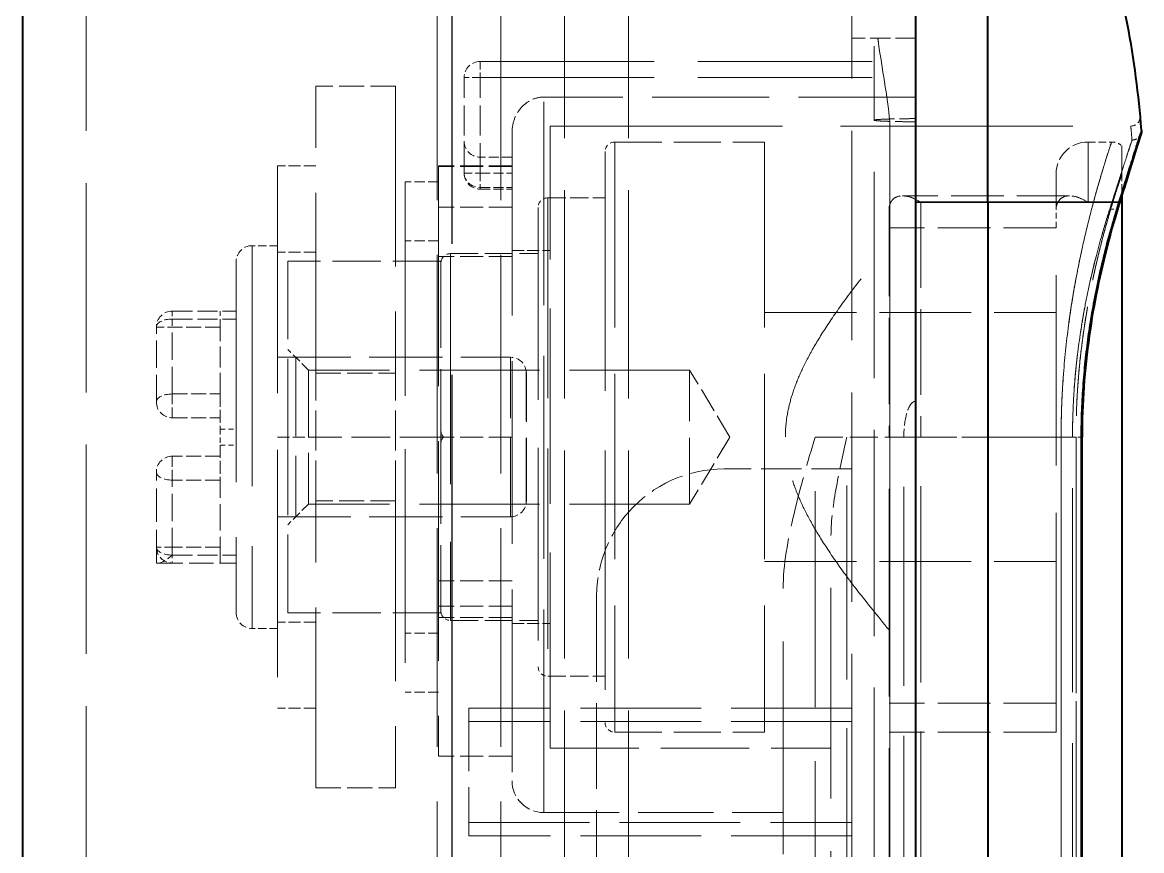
# Model space of a CAD drawing. Header units: millimetres. Extents: x 0 to 2523, y 0 to 1782.
# Drawn here: x 487.61 to 522.69, y 920.01 to 945.97 of the extents above; entities that cross this region are included whole.
import ezdxf

# ---------------------------------------------------------------- set-up
doc = ezdxf.new("R2010")
doc.units = ezdxf.units.MM
doc.header["$LTSCALE"] = 3
for name, pattern in [('CHAIN', [0.3543, 0.2362, -0.0295, 0.0591, -0.0295]), ('DASHED', [0.2067, 0.1654, -0.0413]), ('DOUBLE_DASH_CHAIN', [1.2403, 0.6614, -0.0827, 0.1654, -0.0827, 0.1654, -0.0827])]:
    doc.linetypes.add(name, pattern=pattern)
for name, color, linetype, lineweight in [('가려진 것(ISO)', 2, 'DASHED', 18), ('가려진 좁은 것(ISO)', 2, 'DASHED', 18), ('가시적인 것(ISO)', 3, 'Continuous', 40), ('가시적인 좁은 것(ISO)', 3, 'Continuous', 35), ('단면선(ISO)', 7, 'CHAIN', 25)]:
    doc.layers.add(name, color=color, linetype=linetype, lineweight=lineweight)

# ---------------------------------------------------------------- blocks, each defined once
blk = doc.blocks.new('2dTransSection1')
at = {"layer": '단면선(ISO)', "linetype": 'DOUBLE_DASH_CHAIN', "ltscale": 5.520477}
blk.add_line((167.025, 259.606), (167.025, 338.395), dxfattribs=at)

msp = doc.modelspace()

# ---------------------------------------------------------------- linework, layer by layer
at = {"layer": '가려진 것(ISO)', "ltscale": 13.223674}
for p, q in [((489.6056, 794.9732), (489.6056, 999.9732)), ((513.6056, 999.9732), (513.6056, 794.9732))]:
    msp.add_line(p, q, dxfattribs=at)
at = {"layer": '가려진 것(ISO)', "ltscale": 13.155773}
for p, q in [((504.6056, 819.9732), (504.6056, 974.9732)), ((506.6056, 819.9732), (506.6056, 974.9732))]:
    msp.add_line(p, q, dxfattribs=at)
at = {"layer": '가려진 것(ISO)', "ltscale": 13.822656}
msp.add_line((502.6056, 972.9732), (502.6056, 912.9732), dxfattribs=at)
at = {"layer": '가려진 것(ISO)', "ltscale": 15.751169}
msp.add_line((514.3056, 954.9909), (514.3056, 942.9079), dxfattribs=at)
at = {"layer": '가려진 것(ISO)', "ltscale": 1.269698}
for p, q in [((515.6056, 945.4732), (513.6056, 945.4732)), ((492.3056, 936.9232), (494.3056, 936.9232))]:
    msp.add_line(p, q, dxfattribs=at)
at = {"layer": '가려진 것(ISO)', "ltscale": 11.006289}
msp.add_line((501.9556, 944.7465), (515.6056, 944.7465), dxfattribs=at)
at = {"layer": '가려진 것(ISO)', "ltscale": 1.904597}
msp.add_line((501.4556, 941.2465), (501.4556, 944.2465), dxfattribs=at)
at = {"layer": '가려진 것(ISO)', "ltscale": 1.587147}
for p, q in [((499.3056, 943.9732), (496.8056, 943.9732)), ((496.8056, 921.9732), (499.3056, 921.9732))]:
    msp.add_line(p, q, dxfattribs=at)
at = {"layer": '가려진 것(ISO)', "ltscale": 11.399102}
for p, q in [((496.8056, 934.9732), (496.8056, 943.9732)), ((499.3056, 943.9732), (499.3056, 934.9732)), ((496.8056, 921.9732), (496.8056, 930.9732)), ((499.3056, 930.9732), (499.3056, 921.9732))]:
    msp.add_line(p, q, dxfattribs=at)
at = {"layer": '가려진 것(ISO)', "ltscale": 7.396472}
msp.add_line((515.6056, 943.632), (503.9556, 943.632), dxfattribs=at)
at = {"layer": '가려진 것(ISO)', "ltscale": 13.04229}
msp.add_line((514.3056, 853.9452), (514.3056, 942.9079), dxfattribs=at)
at = {"layer": '가려진 것(ISO)', "ltscale": 11.54887}
msp.add_line((502.9556, 942.5159), (502.9556, 922.1999), dxfattribs=at)
at = {"layer": '가려진 것(ISO)', "ltscale": 12.349028}
msp.add_line((504.1556, 923.2232), (504.1556, 942.7232), dxfattribs=at)
at = {"layer": '가려진 것(ISO)', "ltscale": 14.673127}
msp.add_line((504.1556, 942.7232), (522.3532, 942.7232), dxfattribs=at)
at = {"layer": '가려진 것(ISO)', "ltscale": 2.983925}
for p, q in [((506.1747, 942.2232), (510.8747, 942.2232)), ((506.1747, 923.7232), (510.8747, 923.7232))]:
    msp.add_line(p, q, dxfattribs=at)
at = {"layer": '가려진 것(ISO)', "ltscale": 11.715744}
msp.add_line((510.8747, 942.2232), (510.8747, 923.7232), dxfattribs=at)
at = {"layer": '가려진 것(ISO)', "ltscale": 0.468868}
msp.add_line((521.0133, 942.2232), (521.752, 942.2232), dxfattribs=at)
at = {"layer": '가려진 것(ISO)', "ltscale": 15.114366}
msp.add_line((505.8747, 941.9232), (505.8747, 924.0232), dxfattribs=at)
at = {"layer": '가려진 것(ISO)', "ltscale": 14.354425}
msp.add_line((495.6056, 941.4732), (495.6056, 924.4732), dxfattribs=at)
at = {"layer": '가려진 것(ISO)', "ltscale": 0.761779}
for p, q in [((496.8056, 941.4732), (495.6056, 941.4732)), ((496.8056, 938.7715), (495.6056, 938.7715)), ((502.9556, 938.8232), (504.1556, 938.8232)), ((495.6056, 932.9732), (496.8056, 932.9732)), ((496.8056, 927.1749), (495.6056, 927.1749)), ((502.9556, 927.1232), (504.1556, 927.1232)), ((496.8056, 924.4732), (495.6056, 924.4732))]:
    msp.add_line(p, q, dxfattribs=at)
at = {"layer": '가려진 것(ISO)', "ltscale": 0.365698}
msp.add_line((500.6556, 941.4732), (500.6556, 941.4537), dxfattribs=at)
at = {"layer": '가려진 것(ISO)', "ltscale": 1.460167}
for p, q in [((502.9556, 941.4732), (500.6556, 941.4732)), ((502.9556, 941.4537), (500.6556, 941.4537)), ((502.9556, 940.1816), (500.6556, 940.1816)), ((502.9556, 938.63), (500.6556, 938.63)), ((502.9556, 932.9732), (500.6556, 932.9732)), ((502.9556, 928.4689), (500.6556, 928.4689)), ((502.9556, 927.674), (500.6556, 927.674)), ((502.9556, 927.3163), (500.6556, 927.3163)), ((502.9556, 922.9732), (500.6556, 922.9732))]:
    msp.add_line(p, q, dxfattribs=at)
at = {"layer": '가려진 것(ISO)', "ltscale": 13.885326}
msp.add_line((500.6556, 941.4537), (500.6556, 922.9732), dxfattribs=at)
at = {"layer": '가려진 것(ISO)', "ltscale": 0.634799}
for p, q in [((502.9556, 941.7465), (501.9556, 941.7465)), ((501.9556, 940.7465), (502.9556, 940.7465))]:
    msp.add_line(p, q, dxfattribs=at)
at = {"layer": '가려진 것(ISO)', "ltscale": 2.775011}
msp.add_line((520.0133, 940.0921), (520.0133, 941.2232), dxfattribs=at)
at = {"layer": '가려진 것(ISO)', "ltscale": 0.419462}
msp.add_line((522.072, 941.2061), (522.072, 940.5453), dxfattribs=at)
at = {"layer": '가려진 것(ISO)', "ltscale": 13.510047}
msp.add_line((499.6056, 940.9732), (499.6056, 924.9732), dxfattribs=at)
at = {"layer": '가려진 것(ISO)', "ltscale": 0.666544}
for p, q in [((500.6556, 940.9732), (499.6056, 940.9732)), ((500.6556, 939.1232), (499.6056, 939.1232)), ((500.6556, 926.8232), (499.6056, 926.8232)), ((500.6556, 924.9732), (499.6056, 924.9732))]:
    msp.add_line(p, q, dxfattribs=at)
at = {"layer": '가려진 것(ISO)', "ltscale": 1.142718}
for p, q in [((504.0747, 940.4732), (505.8747, 940.4732)), ((504.0747, 925.4732), (505.8747, 925.4732))]:
    msp.add_line(p, q, dxfattribs=at)
at = {"layer": '가려진 것(ISO)', "ltscale": 3.325855}
for p, q in [((520.4348, 940.5354), (515.1963, 940.5354)), ((520.0133, 924.6328), (514.7747, 924.6328)), ((520.0133, 923.7232), (514.7747, 923.7232))]:
    msp.add_line(p, q, dxfattribs=at)
at = {"layer": '가려진 것(ISO)', "ltscale": 12.159042}
msp.add_line((503.7747, 940.1732), (503.7747, 925.7732), dxfattribs=at)
at = {"layer": '가려진 것(ISO)', "ltscale": 5.452487}
msp.add_line((514.7747, 940.0921), (514.7747, 932.9732), dxfattribs=at)
at = {"layer": '가려진 것(ISO)', "ltscale": 0.374779}
msp.add_line((520.0133, 939.5354), (520.0133, 940.0921), dxfattribs=at)
at = {"layer": '가려진 것(ISO)', "ltscale": 12.0163}
msp.add_line((520.0133, 924.6328), (520.0133, 939.5354), dxfattribs=at)
at = {"layer": '가려진 것(ISO)', "ltscale": 0.507819}
for p, q in [((495.6056, 938.9732), (494.8056, 938.9732)), ((495.6056, 926.9732), (494.8056, 926.9732))]:
    msp.add_line(p, q, dxfattribs=at)
at = {"layer": '가려진 것(ISO)', "ltscale": 1.745872}
for p, q in [((501.0247, 938.7232), (503.7747, 938.7232)), ((501.0247, 927.2232), (503.7747, 927.2232))]:
    msp.add_line(p, q, dxfattribs=at)
at = {"layer": '가려진 것(ISO)', "ltscale": 13.932237}
msp.add_line((494.3056, 938.4732), (494.3056, 927.4732), dxfattribs=at)
at = {"layer": '가려진 것(ISO)', "ltscale": 3.052}
for p, q in [((500.732, 938.4886), (495.9247, 938.4886)), ((500.732, 927.4578), (495.9247, 927.4578))]:
    msp.add_line(p, q, dxfattribs=at)
at = {"layer": '가려진 것(ISO)', "ltscale": 4.952111}
for p, q in [((495.9247, 932.9732), (495.9247, 938.4886)), ((495.9247, 927.4578), (495.9247, 932.9732))]:
    msp.add_line(p, q, dxfattribs=at)
at = {"layer": '가려진 것(ISO)', "ltscale": 5.351567}
msp.add_line((500.7247, 938.4228), (500.7247, 933.039), dxfattribs=at)
at = {"layer": '가려진 것(ISO)'}
for p, q in [((500.7247, 938.4228), (500.7247, 938.4228)), ((500.7247, 932.9074), (500.7247, 932.9074)), ((500.7247, 927.5236), (500.7247, 927.5236))]:
    msp.add_line(p, q, dxfattribs=at)
at = {"layer": '가려진 것(ISO)', "ltscale": 0.498548}
msp.add_line((493.8056, 936.4232), (493.8056, 936.9232), dxfattribs=at)
at = {"layer": '가려진 것(ISO)', "ltscale": 5.801961}
for p, q in [((510.8747, 936.8732), (520.0133, 936.8732)), ((510.8747, 929.0732), (520.0133, 929.0732))]:
    msp.add_line(p, q, dxfattribs=at)
at = {"layer": '가려진 것(ISO)', "ltscale": 1.722727}
msp.add_line((491.8056, 934.0732), (491.8056, 936.4232), dxfattribs=at)
at = {"layer": '가려진 것(ISO)', "ltscale": 1.333188}
msp.add_line((493.8056, 934.3232), (493.8056, 936.4232), dxfattribs=at)
at = {"layer": '가려진 것(ISO)', "ltscale": 4.634662}
for p, q in [((495.6056, 935.4732), (502.9056, 935.4732)), ((495.6056, 930.4732), (502.9056, 930.4732))]:
    msp.add_line(p, q, dxfattribs=at)
at = {"layer": '가려진 것(ISO)', "ltscale": 0.583524}
for p, q in [((496.5747, 935.0732), (495.9247, 935.7232)), ((496.5747, 930.8732), (495.9247, 930.2232))]:
    msp.add_line(p, q, dxfattribs=at)
at = {"layer": '가려진 것(ISO)', "ltscale": 4.188547}
for p, q in [((496.5747, 935.0732), (496.5747, 930.8732)), ((508.5247, 930.8732), (508.5247, 935.0732))]:
    msp.add_line(p, q, dxfattribs=at)
at = {"layer": '가려진 것(ISO)', "ltscale": 7.586941}
for p, q in [((508.5247, 935.0732), (496.5747, 935.0732)), ((508.5247, 930.8732), (496.5747, 930.8732))]:
    msp.add_line(p, q, dxfattribs=at)
at = {"layer": '가려진 것(ISO)', "ltscale": 2.539495}
for p, q in [((496.8056, 930.9732), (496.8056, 934.9732)), ((499.3056, 930.9732), (499.3056, 934.9732)), ((513.6056, 931.9732), (509.6056, 931.9732))]:
    msp.add_line(p, q, dxfattribs=at)
at = {"layer": '가려진 것(ISO)', "ltscale": 3.989087}
for p, q in [((503.4056, 930.9732), (503.4056, 934.9732)), ((501.6056, 924.4732), (501.6056, 920.4732))]:
    msp.add_line(p, q, dxfattribs=at)
at = {"layer": '가려진 것(ISO)', "ltscale": 1.555358}
for q in [(508.5247, 935.0732), (508.5247, 930.8732)]:
    msp.add_line((509.7865, 932.9732), q, dxfattribs=at)
at = {"layer": '가려진 것(ISO)', "ltscale": 0.80633}
for p, q in [((493.8056, 934.3232), (493.8056, 933.2232)), ((493.8056, 932.7232), (493.8056, 931.6232))]:
    msp.add_line(p, q, dxfattribs=at)
at = {"layer": '가려진 것(ISO)', "ltscale": 0.952248}
for p, q in [((492.3056, 933.5732), (493.8056, 933.5732)), ((493.8056, 932.3732), (492.3056, 932.3732))]:
    msp.add_line(p, q, dxfattribs=at)
at = {"layer": '가려진 것(ISO)', "ltscale": 0.332332}
msp.add_line((493.8056, 933.2232), (493.8056, 932.7232), dxfattribs=at)
at = {"layer": '가려진 것(ISO)', "ltscale": 2.444261}
msp.add_line((500.6556, 932.9732), (496.8056, 932.9732), dxfattribs=at)
at = {"layer": '가려진 것(ISO)', "ltscale": 5.351559}
msp.add_line((500.7247, 932.9073), (500.7247, 927.5236), dxfattribs=at)
at = {"layer": '가려진 것(ISO)', "ltscale": 13.116171}
msp.add_line((514.7747, 867.9065), (514.7747, 932.9732), dxfattribs=at)
at = {"layer": '가려진 것(ISO)', "ltscale": 12.584246}
msp.add_line((515.2372, 854.9383), (515.2372, 932.9732), dxfattribs=at)
at = {"layer": '가려진 것(ISO)', "ltscale": 2.089287}
msp.add_line((491.8056, 929.0232), (491.8056, 931.8732), dxfattribs=at)
at = {"layer": '가려진 것(ISO)', "ltscale": 1.650637}
msp.add_line((493.8056, 929.0232), (493.8056, 931.6232), dxfattribs=at)
at = {"layer": '가려진 것(ISO)', "ltscale": 13.302197}
msp.add_line((512.9556, 872.1501), (512.9556, 929.891), dxfattribs=at)
at = {"layer": '가려진 것(ISO)', "ltscale": 0.189734}
msp.add_line((491.8056, 929.0232), (491.8726, 929.0232), dxfattribs=at)
at = {"layer": '가려진 것(ISO)', "ltscale": 1.544617}
msp.add_line((491.8726, 929.0232), (494.3056, 929.0232), dxfattribs=at)
at = {"layer": '가려진 것(ISO)', "ltscale": 13.426841}
msp.add_line((511.4556, 869.943), (511.4556, 928.2249), dxfattribs=at)
at = {"layer": '가려진 것(ISO)', "ltscale": 5.39654}
msp.add_line((505.6056, 927.9732), (505.6056, 919.4732), dxfattribs=at)
at = {"layer": '가려진 것(ISO)', "ltscale": 2.626157}
msp.add_line((520.0133, 924.6328), (520.0133, 923.7232), dxfattribs=at)
at = {"layer": '가려진 것(ISO)', "ltscale": 7.618686}
for p, q in [((513.6056, 924.4732), (501.6056, 924.4732)), ((513.6056, 924.0552), (501.6056, 924.0552)), ((501.6056, 920.8912), (513.6056, 920.8912)), ((513.6056, 920.4732), (501.6056, 920.4732))]:
    msp.add_line(p, q, dxfattribs=at)
at = {"layer": '가려진 것(ISO)', "ltscale": 5.58701}
msp.add_line((504.1556, 923.2232), (512.9556, 923.2232), dxfattribs=at)
at = {"layer": '가려진 것(ISO)', "ltscale": 4.761642}
msp.add_line((503.9556, 921.1999), (511.4556, 921.1999), dxfattribs=at)
at = {"layer": '가려진 것(ISO)', "ltscale": 0.498548}
for centre, start, end in [((501.9556, 944.2465), 90, 180), ((501.9556, 942.2465), 180, 270), ((501.9556, 941.2465), 180, 270), ((494.8056, 938.4732), 90, 180), ((492.3056, 936.4232), 90, 180), ((502.9056, 934.9732), 0, 90), ((492.3056, 934.0732), 180, 270), ((492.3056, 931.8732), 90, 180), ((502.9056, 930.9732), 270, 0), ((492.3056, 929.5232), 180, 270), ((494.8056, 927.4732), 180, 270)]:
    msp.add_arc(centre, 0.5, start, end, dxfattribs=at)
at = {"layer": '가려진 것(ISO)', "ltscale": 0.316439}
msp.add_arc((522.3532, 943.0232), 0.3, 270, 5.21913, dxfattribs=at)
at = {"layer": '가려진 것(ISO)', "ltscale": 0.299089}
for centre, start, end in [((506.1747, 941.9232), 90, 180), ((504.0747, 940.1732), 90, 180), ((504.0747, 925.7732), 180, 270), ((506.1747, 924.0232), 180, 270)]:
    msp.add_arc(centre, 0.3, start, end, dxfattribs=at)
at = {"layer": '가려진 것(ISO)', "ltscale": 0.997197}
for centre, start, end in [((521.0133, 941.2232), 90, 180), ((503.9556, 922.1999), 180, 270)]:
    msp.add_arc(centre, 1, start, end, dxfattribs=at)
at = {"layer": '가려진 것(ISO)', "ltscale": 0.257209}
for centre, start, end in [((501.0247, 938.4232), 90, 167.40197), ((501.0247, 927.5232), 192.59813, 270)]:
    msp.add_arc(centre, 0.3, start, end, dxfattribs=at)
at = {"layer": '가려진 것(ISO)', "ltscale": 2.153635}
msp.add_arc((509.6056, 927.9732), 4, 90, 138.59038, dxfattribs=at)
at = {"layer": '가려진 것(ISO)', "ltscale": 0.433106}
msp.add_ellipse((492.3056, 929.5231), major_axis=(0.4829, 0.4828), ratio=0.2679384, start_param=3.4034155, end_param=4.4507531, dxfattribs=at)
at = {"layer": '가려진 것(ISO)', "ltscale": 1.056072}
msp.add_open_spline([(502.9556, 942.5159), (502.9556, 942.6598), (502.9864, 942.8297), (503.0872, 943.0891), (503.1718, 943.2264), (503.3499, 943.4158), (503.4722, 943.5039), (503.6964, 943.6021), (503.8364, 943.632), (503.9556, 943.632)], degree=3, knots=[0.47463503, 0.47463503, 0.47463503, 0.47463503, 0.5177997, 0.5177997, 0.55812163, 0.55812163, 0.59579035, 0.59579035, 0.63156744, 0.63156744, 0.63156744, 0.63156744], dxfattribs=at)
at = {"layer": '가려진 것(ISO)', "ltscale": 1.29681}
msp.add_open_spline([(514.3056, 942.9079), (514.3056, 942.9121), (514.3203, 942.9163), (514.3494, 942.9203), (514.3786, 942.9244), (514.4221, 942.9282), (514.4788, 942.9318), (514.5354, 942.9354), (514.6051, 942.9387), (514.6855, 942.9416), (514.7659, 942.9445), (514.857, 942.947), (514.9556, 942.9491), (515.0542, 942.9511), (515.1602, 942.9527), (515.2698, 942.9537), (515.3794, 942.9548), (515.4926, 942.9553), (515.6056, 942.9553)], degree=3, knots=[0, 0, 0, 0, 0.1666667, 0.1666667, 0.1666667, 0.3333333, 0.3333333, 0.3333333, 0.5, 0.5, 0.5, 0.6666667, 0.6666667, 0.6666667, 0.8333333, 0.8333333, 0.8333333, 1, 1, 1, 1], dxfattribs=at)
at = {"layer": '가려진 것(ISO)', "ltscale": 1.296848}
msp.add_open_spline([(515.6056, 942.8581), (515.4928, 942.8581), (515.3797, 942.8587), (515.2703, 942.8598), (515.1608, 942.861), (515.055, 942.8627), (514.9566, 942.8649), (514.8581, 942.8671), (514.7671, 942.8699), (514.6866, 942.873), (514.6061, 942.8761), (514.5362, 942.8796), (514.4794, 942.8834), (514.4226, 942.8871), (514.3788, 942.8912), (514.3496, 942.8953), (514.3204, 942.8995), (514.3056, 942.9037), (514.3056, 942.9079)], degree=3, knots=[0, 0, 0, 0, 0.1666667, 0.1666667, 0.1666667, 0.3333333, 0.3333333, 0.3333333, 0.5, 0.5, 0.5, 0.6666667, 0.6666667, 0.6666667, 0.8333333, 0.8333333, 0.8333333, 1, 1, 1, 1], dxfattribs=at)
at = {"layer": '가려진 것(ISO)', "ltscale": 0.000655198}
msp.add_open_spline([(522.3532, 942.7232), (522.3532, 942.7232), (522.3532, 942.7232), (522.3532, 942.7232)], degree=3, dxfattribs=at)
at = {"layer": '가려진 것(ISO)', "ltscale": 0.243786}
msp.add_open_spline([(522.3911, 942.2841), (522.4471, 942.2834), (522.5028, 942.2983), (522.5496, 942.3255), (522.5963, 942.3528), (522.6342, 942.3917), (522.6592, 942.4388), (522.6671, 942.4536), (522.6735, 942.4693), (522.6785, 942.4854)], degree=3, knots=[0, 0, 0, 0, 0.33333333, 0.33333333, 0.33333333, 0.66666667, 0.66666667, 0.66666667, 0.77098348, 0.77098348, 0.77098348, 0.77098348], dxfattribs=at)
at = {"layer": '가려진 것(ISO)', "ltscale": 0.243784}
msp.add_open_spline([(522.6785, 942.4854), (522.6735, 942.4693), (522.6671, 942.4536), (522.6592, 942.4388), (522.6342, 942.3917), (522.5963, 942.3527), (522.5496, 942.3255), (522.5028, 942.2982), (522.4471, 942.2833), (522.3911, 942.2841)], degree=3, knots=[0.22903567, 0.22903567, 0.22903567, 0.22903567, 0.33333333, 0.33333333, 0.33333333, 0.66666667, 0.66666667, 0.66666667, 1, 1, 1, 1], dxfattribs=at)
at = {"layer": '가려진 것(ISO)', "ltscale": 1.32907e-05}
msp.add_open_spline([(522.6901, 942.5932), (522.6902, 942.5931), (522.6902, 942.593), (522.6902, 942.593)], degree=3, dxfattribs=at)
at = {"layer": '가려진 것(ISO)', "ltscale": 0.000367019}
msp.add_open_spline([(521.752, 942.2232), (521.752, 942.2232), (521.752, 942.2232), (521.752, 942.2232)], degree=3, dxfattribs=at)
at = {"layer": '가려진 것(ISO)', "ltscale": 0.22038}
msp.add_open_spline([(521.752, 942.2232), (521.8058, 942.2232), (521.8603, 942.2142), (521.9616, 942.1802), (522.0098, 942.1548), (522.059, 942.1179), (522.0656, 942.1127), (522.072, 942.1073)], degree=3, knots=[0, 0, 0, 0, 0.016147047, 0.016147047, 0.032071285, 0.032071285, 0.034588996, 0.034588996, 0.034588996, 0.034588996], dxfattribs=at)
at = {"layer": '가려진 것(ISO)', "ltscale": 2.060961}
msp.add_open_spline([(522.072, 942.1073), (522.072, 942.1071), (522.072, 942.1069), (522.072, 942.1028), (522.072, 942.0912), (522.072, 942.0734), (522.072, 942.0496), (522.072, 942.0205), (522.072, 941.9866), (522.072, 941.9487), (522.072, 941.9078), (522.072, 941.8649), (522.072, 941.821), (522.072, 941.7767), (522.072, 941.7325), (522.072, 941.6888), (522.072, 941.6458), (522.072, 941.6039), (522.072, 941.5624), (522.072, 941.5216), (522.072, 941.4819), (522.072, 941.4434), (522.072, 941.406), (522.072, 941.3693), (522.072, 941.3324), (522.072, 941.2946), (522.072, 941.2526), (522.072, 941.222), (522.072, 941.2061)], degree=3, knots=[0.51272823, 0.51272823, 0.51272823, 0.51272823, 0.51923077, 0.53846154, 0.55769231, 0.57692308, 0.59615385, 0.61538462, 0.63461538, 0.65384615, 0.67307692, 0.69230769, 0.71153846, 0.73076923, 0.75, 0.76923077, 0.78846154, 0.80769231, 0.82692308, 0.84615385, 0.86538462, 0.88461538, 0.90384615, 0.92307692, 0.94230769, 0.96153846, 0.98076923, 1, 1, 1, 1], dxfattribs=at)
at = {"layer": '가려진 것(ISO)', "ltscale": 1.243258}
for points in [[(514.7747, 940.0921), (514.7747, 940.0991), (514.7748, 940.106), (514.7774, 940.1904), (514.7931, 940.2582), (514.8509, 940.3826), (514.8962, 940.4331), (515.0217, 940.5157), (515.1083, 940.5361), (515.2865, 940.5347), (515.3782, 940.5161), (515.5695, 940.4483), (515.6701, 940.3976), (515.7718, 940.3327), (515.7733, 940.3318), (515.7747, 940.3308)], [(520.0133, 940.0921), (520.0133, 940.0991), (520.0134, 940.106), (520.016, 940.1904), (520.0317, 940.2582), (520.0894, 940.3826), (520.1347, 940.4331), (520.2603, 940.5157), (520.3468, 940.5361), (520.5251, 940.5347), (520.6168, 940.5161), (520.8081, 940.4483), (520.9086, 940.3976), (521.0103, 940.3327), (521.0118, 940.3318), (521.0133, 940.3308)]]:
    msp.add_open_spline(points, degree=3, knots=[-0.19610765, -0.19610765, -0.19610765, -0.19610765, -0.19355647, -0.19355647, -0.16478853, -0.16478853, -0.13089559, -0.13089559, -0.08571649, -0.08571649, -0.04378836, -0.04378836, 0, 0, 0.00064711, 0.00064711, 0.00064711, 0.00064711], dxfattribs=at)
at = {"layer": '가려진 것(ISO)', "ltscale": 11.280627}
msp.add_rational_spline([(514.7747, 926.9265), (509.7316, 932.9732), (514.7747, 939.0199)], [1.55453860991, 2.81760123047, 1.55453860991], degree=2, dxfattribs=at)
at = {"layer": '가려진 것(ISO)', "ltscale": 0.059244}
msp.add_open_spline([(500.732, 938.4886), (500.727, 938.4662), (500.7247, 938.4435), (500.7247, 938.4228), (500.7247, 938.4228), (500.7247, 938.4228)], degree=3, knots=[-0.1732924933, -0.1732924933, -0.1732924933, -0.1732924933, -0.1644983658, -0.1644983658, -0.1644983428, -0.1644983428, -0.1644983428, -0.1644983428], dxfattribs=at)
at = {"layer": '가려진 것(ISO)', "ltscale": 0.791166}
msp.add_open_spline([(515.6056, 934.0923), (515.5933, 934.0923), (515.5809, 934.0904), (515.5567, 934.0832), (515.5449, 934.0778), (515.5114, 934.0581), (515.4915, 934.0397), (515.4514, 933.9945), (515.4282, 933.9584), (515.3712, 933.8523), (515.3386, 933.7562), (515.261, 933.4601), (515.2372, 933.195), (515.2372, 932.9732)], degree=3, knots=[0, 0, 0, 0, 0.00370525, 0.00370525, 0.00741051, 0.00741051, 0.01482102, 0.01482102, 0.0255823, 0.0255823, 0.05102133, 0.05102133, 0.11757486, 0.11757486, 0.11757486, 0.11757486], dxfattribs=at)
at = {"layer": '가려진 것(ISO)', "ltscale": 0.059244}
for points in [[(500.7247, 933.039), (500.7247, 933.0183), (500.727, 932.9956), (500.732, 932.9732)], [(500.7247, 932.9074), (500.7247, 932.9281), (500.727, 932.9508), (500.732, 932.9732)]]:
    msp.add_open_spline(points, degree=3, dxfattribs=at)
at = {"layer": '가려진 것(ISO)', "ltscale": 0.059252}
for points, knots in [([(500.732, 932.9732), (500.727, 932.9956), (500.7247, 933.0183), (500.7247, 933.039), (500.7247, 933.039), (500.7247, 933.039)], [-0.1732924933, -0.1732924933, -0.1732924933, -0.1732924933, -0.1644983658, -0.1644983658, -0.1644970961, -0.1644970961, -0.1644970961, -0.1644970961]), ([(500.732, 932.9732), (500.727, 932.9508), (500.7247, 932.9281), (500.7247, 932.9074), (500.7247, 932.9074), (500.7247, 932.9074)], [-0.1732924933, -0.1732924933, -0.1732924933, -0.1732924933, -0.1644983658, -0.1644983658, -0.1644970959, -0.1644970959, -0.1644970959, -0.1644970959])]:
    msp.add_open_spline(points, degree=3, knots=knots, dxfattribs=at)
at = {"layer": '가려진 것(ISO)', "ltscale": 3.177325}
msp.add_open_spline([(511.4556, 928.2249), (511.4556, 928.9492), (511.6021, 929.7521), (511.9903, 931.3843), (512.2341, 932.2133), (512.4556, 932.9732)], degree=3, knots=[-0.47492577, -0.47492577, -0.47492577, -0.47492577, -0.23746289, -0.23746289, 0, 0, 0, 0], dxfattribs=at)
at = {"layer": '가려진 것(ISO)', "ltscale": 2.020038}
msp.add_open_spline([(513.4556, 932.9732), (513.345, 932.4847), (513.2227, 931.9501), (513.0283, 930.8908), (512.9556, 930.3662), (512.9556, 929.891)], degree=3, knots=[0, 0, 0, 0, 0.15025987, 0.15025987, 0.30051975, 0.30051975, 0.30051975, 0.30051975], dxfattribs=at)
at = {"layer": '가려진 것(ISO)', "ltscale": 1.844594}
msp.add_open_spline([(506.6056, 930.6189), (506.309, 930.2818), (506.0589, 929.8805), (505.6994, 928.9739), (505.6056, 928.4609), (505.6056, 927.9732)], degree=3, knots=[0.33262756, 0.33262756, 0.33262756, 0.33262756, 0.46636399, 0.46636399, 0.61266995, 0.61266995, 0.61266995, 0.61266995], dxfattribs=at)
at = {"layer": '가려진 것(ISO)', "ltscale": 0.059255}
msp.add_open_spline([(500.7247, 927.5236), (500.7247, 927.5236), (500.7247, 927.5236), (500.7247, 927.5029), (500.727, 927.4801), (500.732, 927.4578)], degree=3, knots=[-0.0536392431, -0.0536392431, -0.0536392431, -0.0536392431, -0.0536377031, -0.0536377031, -0.0448435038, -0.0448435038, -0.0448435038, -0.0448435038], dxfattribs=at)
at = {"layer": '가려진 좁은 것(ISO)', "ltscale": 13.822656}
msp.add_line((500.6056, 972.9732), (500.6056, 912.9732), dxfattribs=at)
at = {"layer": '가려진 좁은 것(ISO)', "ltscale": 0.498548}
for p, q in [((501.9556, 944.7465), (501.9556, 944.2465)), ((501.9556, 944.2465), (501.4556, 944.2465)), ((501.4556, 941.2465), (501.9556, 941.2465)), ((501.9556, 941.2465), (501.9556, 940.7465)), ((491.8056, 936.4232), (492.3056, 936.4232)), ((492.3056, 929.5232), (491.8056, 929.5232))]:
    msp.add_line(p, q, dxfattribs=at)
at = {"layer": '가려진 좁은 것(ISO)', "ltscale": 11.006289}
msp.add_line((501.9556, 944.2465), (515.6056, 944.2465), dxfattribs=at)
at = {"layer": '가려진 좁은 것(ISO)', "ltscale": 1.904597}
msp.add_line((501.9556, 941.2465), (501.9556, 944.2465), dxfattribs=at)
at = {"layer": '가려진 좁은 것(ISO)', "ltscale": 12.829758}
msp.add_line((503.9556, 921.1999), (503.9556, 943.632), dxfattribs=at)
at = {"layer": '가려진 좁은 것(ISO)', "ltscale": 13.039324}
for p, q in [((514.7996, 942.8691), (514.7996, 853.9265)), ((514.7996, 853.9265), (514.7996, 942.8691))]:
    msp.add_line(p, q, dxfattribs=at)
at = {"layer": '가려진 좁은 것(ISO)', "ltscale": 11.715744}
msp.add_line((506.1747, 942.2232), (506.1747, 923.7232), dxfattribs=at)
at = {"layer": '가려진 좁은 것(ISO)', "ltscale": 3.823681}
msp.add_line((521.0133, 940.3308), (521.0133, 942.2232), dxfattribs=at)
at = {"layer": '가려진 좁은 것(ISO)', "ltscale": 0.634799}
for p, q in [((501.9556, 941.2465), (502.9556, 941.2465)), ((501.9556, 940.8004), (502.9556, 940.8004))]:
    msp.add_line(p, q, dxfattribs=at)
at = {"layer": '가려진 좁은 것(ISO)', "ltscale": 12.665669}
msp.add_line((504.0747, 940.4732), (504.0747, 925.4732), dxfattribs=at)
at = {"layer": '가려진 좁은 것(ISO)', "ltscale": 3.325855}
for p, q in [((521.0133, 940.3308), (515.7747, 940.3308)), ((520.0133, 939.5354), (514.7747, 939.5354))]:
    msp.add_line(p, q, dxfattribs=at)
at = {"layer": '가려진 좁은 것(ISO)', "ltscale": 5.401114}
msp.add_line((515.7747, 940.3308), (515.7747, 932.9732), dxfattribs=at)
at = {"layer": '가려진 좁은 것(ISO)', "ltscale": 15.198803}
msp.add_line((494.8056, 938.9732), (494.8056, 926.9732), dxfattribs=at)
at = {"layer": '가려진 좁은 것(ISO)', "ltscale": 14.56552}
msp.add_line((501.0247, 938.7232), (501.0247, 927.2232), dxfattribs=at)
at = {"layer": '가려진 좁은 것(ISO)', "ltscale": 0.332332}
msp.add_line((492.3056, 936.9232), (492.3056, 936.6732), dxfattribs=at)
at = {"layer": '가려진 좁은 것(ISO)', "ltscale": 1.269698}
for p, q in [((492.3056, 936.6732), (494.3056, 936.6732)), ((492.3056, 929.2732), (494.3056, 929.2732))]:
    msp.add_line(p, q, dxfattribs=at)
at = {"layer": '가려진 좁은 것(ISO)', "ltscale": 1.722727}
for p, q in [((492.3056, 934.3232), (492.3056, 936.6732)), ((492.3056, 929.2732), (492.3056, 931.6232))]:
    msp.add_line(p, q, dxfattribs=at)
at = {"layer": '가려진 좁은 것(ISO)', "ltscale": 0.952248}
for p, q in [((493.8056, 936.4232), (492.3056, 936.4232)), ((492.3056, 934.3232), (493.8056, 934.3232)), ((493.8056, 931.6232), (492.3056, 931.6232)), ((493.8056, 929.5232), (492.3056, 929.5232))]:
    msp.add_line(p, q, dxfattribs=at)
at = {"layer": '가려진 좁은 것(ISO)', "ltscale": 4.986384}
for p, q in [((496.1747, 935.4732), (496.1747, 930.4732)), ((502.9056, 930.4732), (502.9056, 935.4732))]:
    msp.add_line(p, q, dxfattribs=at)
at = {"layer": '가려진 좁은 것(ISO)', "ltscale": 1.587147}
for p, q in [((496.8056, 934.9732), (499.3056, 934.9732)), ((499.3056, 930.9732), (496.8056, 930.9732))]:
    msp.add_line(p, q, dxfattribs=at)
at = {"layer": '가려진 좁은 것(ISO)', "ltscale": 4.188547}
msp.add_line((503.3955, 930.8732), (503.3955, 935.0732), dxfattribs=at)
at = {"layer": '가려진 좁은 것(ISO)', "ltscale": 0.664765}
for p, q in [((492.3056, 933.5732), (492.3056, 934.3232)), ((492.3056, 932.3732), (492.3056, 931.6232))]:
    msp.add_line(p, q, dxfattribs=at)
at = {"layer": '가려진 좁은 것(ISO)', "ltscale": 0.317349}
for p, q in [((493.8056, 933.2232), (494.3056, 933.2232)), ((493.8056, 932.7232), (494.3056, 932.7232))]:
    msp.add_line(p, q, dxfattribs=at)
at = {"layer": '가려진 좁은 것(ISO)', "ltscale": 1.765907}
msp.add_line((512.4556, 932.9732), (515.2372, 932.9732), dxfattribs=at)
at = {"layer": '가려진 좁은 것(ISO)', "ltscale": 13.662825}
msp.add_line((512.4556, 865.1946), (512.4556, 932.9732), dxfattribs=at)
at = {"layer": '가려진 좁은 것(ISO)', "ltscale": 12.260735}
msp.add_line((513.4556, 872.1501), (513.4556, 932.9732), dxfattribs=at)
at = {"layer": '가려진 좁은 것(ISO)', "ltscale": 3.358451}
msp.add_line((515.2372, 932.9732), (520.5271, 932.9732), dxfattribs=at)
at = {"layer": '가려진 좁은 것(ISO)', "ltscale": 2.78993}
msp.add_line((520.1692, 932.9733), (515.7747, 932.9732), dxfattribs=at)
at = {"layer": '가려진 좁은 것(ISO)', "ltscale": 12.408393}
msp.add_line((515.7747, 863.7232), (515.7747, 932.9732), dxfattribs=at)
at = {"layer": '가려진 좁은 것(ISO)', "ltscale": 12.510248}
msp.add_line((520.169, 932.9732), (520.169, 847.6395), dxfattribs=at)
at = {"layer": '가려진 좁은 것(ISO)', "ltscale": 12.95251}
msp.add_line((520.1691, 844.6229), (520.1692, 932.9733), dxfattribs=at)
at = {"layer": '가려진 좁은 것(ISO)', "ltscale": 12.900647}
msp.add_line((520.5271, 852.9763), (520.5271, 932.9732), dxfattribs=at)
at = {"layer": '가려진 좁은 것(ISO)', "ltscale": 0.219583}
msp.add_line((520.8013, 932.9732), (520.5271, 932.9732), dxfattribs=at)
at = {"layer": '가려진 좁은 것(ISO)', "ltscale": 12.952355}
msp.add_line((520.6373, 844.6237), (520.6368, 932.973), dxfattribs=at)
at = {"layer": '가려진 좁은 것(ISO)', "ltscale": 13.356773}
msp.add_line((520.6373, 932.9732), (520.6373, 850.1478), dxfattribs=at)
at = {"layer": '가려진 좁은 것(ISO)', "ltscale": 0.158625}
msp.add_line((492.3056, 929.2732), (492.3056, 929.0232), dxfattribs=at)
at = {"layer": '가려진 좁은 것(ISO)', "ltscale": 0.498548}
for centre, ratio, start_param, end_param in [((501.9556, 941.2465), 0.8921636, 0, 1.5707963), ((492.3056, 936.4232), 0.5, 4.712389, 6.2831853), ((492.3056, 934.0732), 0.5, 4.712389, 6.2831853), ((492.3056, 931.8732), 0.5, 0, 1.5707963), ((492.3056, 929.5232), 0.5, 0, 1.5707963)]:
    msp.add_ellipse(centre, major_axis=(-0.5, 0), ratio=ratio, start_param=start_param, end_param=end_param, dxfattribs=at)
at = {"layer": '가려진 좁은 것(ISO)', "ltscale": 0.257544}
msp.add_ellipse((521.6938, 940.3379), major_axis=(0.2866, -0.0886), ratio=0.7171197, start_param=4.9305073, end_param=6.2831852, dxfattribs=at)
at = {"layer": '가려진 좁은 것(ISO)', "ltscale": 1.670423}
msp.add_open_spline([(514.4256, 945.4732), (514.4333, 945.414), (514.4412, 945.3558), (514.5538, 944.5429), (514.7194, 943.686), (514.7996, 942.8691)], degree=3, knots=[1.25862692, 1.25862692, 1.25862692, 1.25862692, 1.27590311, 1.27590311, 1.50479816, 1.50479816, 1.50479816, 1.50479816], dxfattribs=at)
at = {"layer": '가려진 좁은 것(ISO)', "ltscale": 1.670424}
msp.add_open_spline([(514.7996, 942.8691), (514.7194, 943.686), (514.5538, 944.5429), (514.4412, 945.3558), (514.4333, 945.414), (514.4256, 945.4732)], degree=3, knots=[1.68722279, 1.68722279, 1.68722279, 1.68722279, 1.91611794, 1.91611794, 1.93339413, 1.93339413, 1.93339413, 1.93339413], dxfattribs=at)
at = {"layer": '가려진 좁은 것(ISO)', "ltscale": 2.932856}
msp.add_open_spline([(522.6902, 942.5932), (522.6627, 942.5063), (522.631, 942.4077), (522.5948, 942.2949), (522.5739, 942.2297), (522.5515, 942.1597), (522.5276, 942.0846), (522.4744, 941.917), (522.4138, 941.7235), (522.3443, 941.5009), (522.3287, 941.4509), (522.3126, 941.3995), (522.2961, 941.3465), (522.2059, 941.0576), (522.1016, 940.7237), (521.9821, 940.3379)], degree=3, knots=[0, 0, 0, 0, 0.21119499, 0.21119499, 0.21119499, 0.33333333, 0.33333333, 0.33333333, 0.60556696, 0.60556696, 0.60556696, 0.66666667, 0.66666667, 0.66666667, 0.99999999, 0.99999999, 0.99999999, 0.99999999], dxfattribs=at)
at = {"layer": '가려진 좁은 것(ISO)', "ltscale": 1.86414}
msp.add_open_spline([(522.3532, 942.7232), (522.3532, 942.7231), (522.3563, 942.6913), (522.3627, 942.6204), (522.3691, 942.5495), (522.3789, 942.4396), (522.3911, 942.2841)], degree=3, knots=[0.00000001, 0.00000001, 0.00000001, 0.00000001, 0.5, 0.5, 0.5, 1, 1, 1, 1], dxfattribs=at)
at = {"layer": '가려진 좁은 것(ISO)', "ltscale": 1.864895}
msp.add_open_spline([(522.3911, 942.2841), (522.3809, 942.4143), (522.3619, 942.6334), (522.3532, 942.7232), (522.3532, 942.7232)], degree=3, knots=[0, 0, 0, 0, 0.5, 0.99963328, 0.99963328, 0.99963328, 0.99963328], dxfattribs=at)
at = {"layer": '가려진 좁은 것(ISO)', "ltscale": 11.80043}
msp.add_open_spline([(521.752, 942.2232), (521.7519, 942.2231), (521.7483, 942.212), (521.7409, 942.1897), (521.7251, 942.1419), (521.6924, 942.043), (521.6445, 941.8936), (521.5965, 941.7442), (521.5333, 941.5443), (521.4581, 941.2949), (521.3828, 941.0456), (521.2955, 940.7461), (521.2033, 940.4077), (521.1112, 940.0693), (521.0143, 939.6916), (520.9226, 939.3006), (520.831, 938.9095), (520.7445, 938.5058), (520.6678, 938.1072), (520.5912, 937.7085), (520.5242, 937.3154), (520.467, 936.9329), (520.4098, 936.5505), (520.3624, 936.1787), (520.3236, 935.8209), (520.2849, 935.4631), (520.2549, 935.1193), (520.2321, 934.7902), (520.2093, 934.461), (520.1936, 934.1465), (520.1835, 933.8437), (520.1735, 933.5408), (520.169, 933.2496), (520.169, 932.9732)], degree=3, knots=[0.44907367, 0.44907367, 0.44907367, 0.44907367, 0.47368421, 0.47368421, 0.47368421, 0.52631579, 0.52631579, 0.52631579, 0.57894737, 0.57894737, 0.57894737, 0.63157895, 0.63157895, 0.63157895, 0.68421053, 0.68421053, 0.68421053, 0.73684211, 0.73684211, 0.73684211, 0.78947368, 0.78947368, 0.78947368, 0.84210526, 0.84210526, 0.84210526, 0.89473684, 0.89473684, 0.89473684, 0.94736842, 0.94736842, 0.94736842, 1, 1, 1, 1], dxfattribs=at)
at = {"layer": '가려진 좁은 것(ISO)', "ltscale": 11.800925}
msp.add_open_spline([(520.1692, 932.9733), (520.1692, 933.5285), (520.187, 934.0884), (520.2224, 934.6434), (520.2577, 935.1983), (520.3105, 935.7483), (520.3779, 936.2847), (520.4452, 936.821), (520.5272, 937.3436), (520.6173, 937.8377), (520.7075, 938.3318), (520.8059, 938.7974), (520.9046, 939.2233), (521.0033, 939.6492), (521.1023, 940.0355), (521.1949, 940.3769), (521.2876, 940.7183), (521.3738, 941.0149), (521.4488, 941.2641), (521.5237, 941.5133), (521.5873, 941.7152), (521.6364, 941.8684), (521.6855, 942.0217), (521.7199, 942.1261), (521.7377, 942.1801), (521.7472, 942.2088), (521.7519, 942.2232), (521.752, 942.2232)], degree=3, knots=[0, 0, 0, 0, 0.05263158, 0.05263158, 0.05263158, 0.10526316, 0.10526316, 0.10526316, 0.15789474, 0.15789474, 0.15789474, 0.21052632, 0.21052632, 0.21052632, 0.26315789, 0.26315789, 0.26315789, 0.31578947, 0.31578947, 0.31578947, 0.36842105, 0.36842105, 0.36842105, 0.42105263, 0.42105263, 0.42105263, 0.44905065, 0.44905065, 0.44905065, 0.44905065], dxfattribs=at)
at = {"layer": '가려진 좁은 것(ISO)', "ltscale": 2.804451}
msp.add_open_spline([(522.3911, 942.2841), (522.3486, 942.1535), (522.2954, 941.9897), (522.2312, 941.7911), (522.167, 941.5925), (522.0918, 941.3598), (522.0027, 941.0831), (521.9136, 940.8064), (521.8107, 940.485), (521.6938, 940.1181)], degree=3, knots=[0, 0, 0, 0, 0.33333333, 0.33333333, 0.33333333, 0.66666667, 0.66666667, 0.66666667, 0.99999998, 0.99999998, 0.99999998, 0.99999998], dxfattribs=at)
at = {"layer": '가려진 좁은 것(ISO)', "ltscale": 2.804449}
msp.add_open_spline([(521.6938, 940.1181), (521.7985, 940.4467), (521.895, 940.7486), (521.9814, 941.0168), (522.0678, 941.285), (522.1439, 941.5209), (522.2124, 941.7332), (522.281, 941.9455), (522.3419, 942.1328), (522.3911, 942.2841)], degree=3, knots=[0, 0, 0, 0, 0.33333333, 0.33333333, 0.33333333, 0.66666667, 0.66666667, 0.66666667, 1, 1, 1, 1], dxfattribs=at)
at = {"layer": '가려진 좁은 것(ISO)', "ltscale": 6.925572}
msp.add_open_spline([(522.072, 941.206), (522.0205, 941.05), (521.9597, 940.8699), (521.8917, 940.6573), (521.8238, 940.4447), (521.7485, 940.1996), (521.6696, 939.9279), (521.5906, 939.6562), (521.508, 939.3579), (521.4256, 939.0353), (521.3431, 938.7127), (521.2609, 938.3659), (521.1826, 937.9996), (521.1044, 937.6333), (521.0303, 937.2475), (520.9634, 936.8473), (520.8965, 936.447), (520.8369, 936.0322), (520.788, 935.6064), (520.7392, 935.1805), (520.7012, 934.7436), (520.6759, 934.3038), (520.6507, 933.864), (520.6382, 933.4213), (520.6368, 932.973)], degree=3, knots=[0, 0, 0, 0, 0.125, 0.125, 0.125, 0.25, 0.25, 0.25, 0.375, 0.375, 0.375, 0.5, 0.5, 0.5, 0.625, 0.625, 0.625, 0.75, 0.75, 0.75, 0.875, 0.875, 0.875, 1, 1, 1, 1], dxfattribs=at)
at = {"layer": '가려진 좁은 것(ISO)', "ltscale": 6.926021}
msp.add_open_spline([(522.072, 941.2061), (522.0123, 941.0298), (521.9409, 940.8148), (521.8603, 940.5581), (521.7798, 940.3013), (521.6895, 940.0027), (521.5981, 939.6778), (521.5067, 939.3529), (521.4145, 939.0016), (521.3285, 938.6441), (521.2426, 938.2866), (521.1631, 937.9229), (521.0928, 937.5655), (521.0225, 937.2081), (520.9615, 936.8571), (520.9094, 936.516), (520.8574, 936.1749), (520.8141, 935.8436), (520.7789, 935.5246), (520.7436, 935.2056), (520.7162, 934.8988), (520.6953, 934.6044), (520.6744, 934.3099), (520.66, 934.0279), (520.6507, 933.7563), (520.6414, 933.4846), (520.6373, 933.2234), (520.6373, 932.9732)], degree=3, knots=[0, 0, 0, 0, 0.1111111, 0.1111111, 0.1111111, 0.2222222, 0.2222222, 0.2222222, 0.3333333, 0.3333333, 0.3333333, 0.4444444, 0.4444444, 0.4444444, 0.5555556, 0.5555556, 0.5555556, 0.6666667, 0.6666667, 0.6666667, 0.7777778, 0.7777778, 0.7777778, 0.8888889, 0.8888889, 0.8888889, 1, 1, 1, 1], dxfattribs=at)
at = {"layer": '가려진 좁은 것(ISO)', "ltscale": 5.155984}
msp.add_open_spline([(521.6938, 940.1181), (521.5642, 939.7114), (521.4368, 939.2796), (521.3187, 938.8347), (521.2006, 938.3898), (521.0918, 937.9317), (520.997, 937.4737), (520.9023, 937.0158), (520.8216, 936.5586), (520.7537, 936.0902), (520.6858, 935.6217), (520.6306, 935.1425), (520.5909, 934.6248), (520.5513, 934.1072), (520.5271, 933.5509), (520.5271, 932.9732)], degree=3, knots=[0, 0, 0, 0, 0.2, 0.2, 0.2, 0.4, 0.4, 0.4, 0.6, 0.6, 0.6, 0.8, 0.8, 0.8, 1, 1, 1, 1], dxfattribs=at)
at = {"layer": '가려진 좁은 것(ISO)', "ltscale": 5.155973}
msp.add_open_spline([(520.5271, 932.9732), (520.5271, 933.2515), (520.5326, 933.5272), (520.543, 933.7983), (520.5535, 934.0694), (520.5689, 934.336), (520.589, 934.6), (520.6092, 934.864), (520.634, 935.1254), (520.6621, 935.3763), (520.6901, 935.6272), (520.7213, 935.8676), (520.7564, 936.1087), (520.7915, 936.3498), (520.8305, 936.5916), (520.8754, 936.8429), (520.9204, 937.0941), (520.9712, 937.3549), (521.0281, 937.6216), (521.0849, 937.8883), (521.1478, 938.1611), (521.2166, 938.4376), (521.2853, 938.7142), (521.36, 938.9946), (521.44, 939.2763), (521.5201, 939.558), (521.6055, 939.8409), (521.6938, 940.1181)], degree=3, knots=[0, 0, 0, 0, 0.1111111, 0.1111111, 0.1111111, 0.2222222, 0.2222222, 0.2222222, 0.3333333, 0.3333333, 0.3333333, 0.4444444, 0.4444444, 0.4444444, 0.5555556, 0.5555556, 0.5555556, 0.6666667, 0.6666667, 0.6666667, 0.7777778, 0.7777778, 0.7777778, 0.8888889, 0.8888889, 0.8888889, 1, 1, 1, 1], dxfattribs=at)
at = {"layer": '가려진 좁은 것(ISO)', "ltscale": 5.324584}
msp.add_open_spline([(521.9821, 940.3379), (521.85, 939.9156), (521.7217, 939.4729), (521.6025, 939.0151), (521.4833, 938.5572), (521.373, 938.0843), (521.277, 937.6122), (521.181, 937.1402), (521.0993, 936.669), (521.0307, 936.1861), (520.962, 935.7031), (520.9061, 935.2082), (520.8659, 934.6757), (520.8258, 934.1431), (520.8013, 933.5728), (520.8013, 932.9732)], degree=3, knots=[0, 0, 0, 0, 0.2, 0.2, 0.2, 0.4, 0.4, 0.4, 0.6, 0.6, 0.6, 0.8, 0.8, 0.8, 1, 1, 1, 1], dxfattribs=at)
at = {"layer": '가려진 좁은 것(ISO)', "ltscale": 0.199204}
for points, knots in [([(500.7247, 938.4191), (500.7247, 938.4582), (500.7336, 938.5047), (500.7621, 938.5712), (500.7829, 938.6042), (500.8075, 938.63)], [0.167641308, 0.167641308, 0.167641308, 0.167641308, 0.184225629, 0.184225629, 0.197139932, 0.197139932, 0.197139932, 0.197139932]), ([(500.8075, 932.9732), (500.7829, 932.999), (500.7621, 933.032), (500.7336, 933.0986), (500.7247, 933.145), (500.7247, 933.1841)], [0.025009917, 0.025009917, 0.025009917, 0.025009917, 0.037924219, 0.037924219, 0.05450854, 0.05450854, 0.05450854, 0.05450854])]:
    msp.add_open_spline(points, degree=3, knots=knots, dxfattribs=at)
at = {"layer": '가려진 좁은 것(ISO)', "ltscale": 0.199205}
for points, knots in [([(500.8075, 938.63), (500.7849, 938.6064), (500.7665, 938.5783), (500.7353, 938.5124), (500.7247, 938.4618), (500.7247, 938.4191)], [0.025018637, 0.025018637, 0.025018637, 0.025018637, 0.036403075, 0.036403075, 0.054498869, 0.054498869, 0.054498869, 0.054498869]), ([(500.7247, 933.1841), (500.7247, 933.1415), (500.7353, 933.0908), (500.7665, 933.025), (500.7849, 932.9968), (500.8075, 932.9732)], [0.167641308, 0.167641308, 0.167641308, 0.167641308, 0.185737103, 0.185737103, 0.197121541, 0.197121541, 0.197121541, 0.197121541]), ([(500.7247, 932.7623), (500.7247, 932.8049), (500.7353, 932.8555), (500.7665, 932.9214), (500.7849, 932.9495), (500.8075, 932.9732)], [0.167641308, 0.167641308, 0.167641308, 0.167641308, 0.185737103, 0.185737103, 0.197121541, 0.197121541, 0.197121541, 0.197121541]), ([(500.8075, 932.9732), (500.7849, 932.9495), (500.7665, 932.9214), (500.7353, 932.8555), (500.7247, 932.8049), (500.7247, 932.7623)], [0.025018637, 0.025018637, 0.025018637, 0.025018637, 0.036403075, 0.036403075, 0.054498869, 0.054498869, 0.054498869, 0.054498869]), ([(500.8075, 927.3163), (500.7849, 927.34), (500.7665, 927.3681), (500.7353, 927.434), (500.7247, 927.4846), (500.7247, 927.5273)], [0.025018637, 0.025018637, 0.025018637, 0.025018637, 0.036403075, 0.036403075, 0.054498869, 0.054498869, 0.054498869, 0.054498869]), ([(500.7247, 927.5273), (500.7247, 927.4846), (500.7353, 927.434), (500.7665, 927.3681), (500.7849, 927.34), (500.8075, 927.3163)], [0.167641308, 0.167641308, 0.167641308, 0.167641308, 0.185737103, 0.185737103, 0.197121541, 0.197121541, 0.197121541, 0.197121541])]:
    msp.add_open_spline(points, degree=3, knots=knots, dxfattribs=at)
at = {"layer": '가려진 좁은 것(ISO)', "ltscale": 0.383739}
msp.add_open_spline([(520.6368, 932.973), (520.613, 932.973), (520.5771, 932.9731), (520.5309, 932.9731), (520.4847, 932.9732), (520.428, 932.9732), (520.366, 932.9733), (520.304, 932.9733), (520.2367, 932.9733), (520.1692, 932.9733)], degree=3, knots=[0.00000003, 0.00000003, 0.00000003, 0.00000003, 0.33333333, 0.33333333, 0.33333333, 0.66666667, 0.66666667, 0.66666667, 1, 1, 1, 1], dxfattribs=at)
at = {"layer": '가시적인 것(ISO)'}
for p, q in [((487.6056, 1001.9732), (487.6056, 792.9732)), ((515.6056, 1001.9732), (515.6056, 792.9732)), ((522.072, 940.5453), (522.072, 871.0084)), ((517.8747, 940.3379), (517.8747, 852.984)), ((520.8271, 852.9763), (520.8271, 932.9732))]:
    msp.add_line(p, q, dxfattribs=at)
msp.add_arc((492.9556, 940.3379), 29.82, 4.33736, 17.17158, dxfattribs=at)
for points, knots in [([(517.8747, 940.3379), (517.8747, 941.6608), (517.8747, 942.9852), (517.8747, 944.9263), (517.8747, 945.5657), (517.8747, 946.8214), (517.8747, 947.4379), (517.8747, 948.0381)], [-0.79418282, -0.79418282, -0.79418282, -0.79418282, -0.39706048, -0.39706048, -0.1985164, -0.1985164, -0.000001, -0.000001, -0.000001, -0.000001]), ([(522.6787, 942.4854), (522.5813, 942.1763), (522.4328, 941.7045), (522.1655, 940.8468), (522.076, 940.5586), (521.9804, 940.2493)], [0, 0, 0, 0, 0.31569786, 0.31569786, 0.45511788, 0.45511788, 0.45511788, 0.45511788]), ([(521.9804, 940.2493), (521.749, 939.5007), (521.5053, 938.6056), (521.1128, 936.6779), (520.9579, 935.6231), (520.846, 934.0283), (520.8271, 933.4998), (520.8271, 932.9732)], [0, 0, 0, 0, 0.33902084, 0.33902084, 0.66693251, 0.66693251, 0.82490512, 0.82490512, 0.82490512, 0.82490512])]:
    msp.add_open_spline(points, degree=3, knots=knots, dxfattribs=at)
msp.add_open_spline([(522.6902, 942.593), (522.6935, 942.5583), (522.6895, 942.5208), (522.6785, 942.4854)], degree=3, dxfattribs=at)
at = {"layer": '가시적인 좁은 것(ISO)'}
for p, q in [((517.8747, 940.3379), (515.6056, 940.3379)), ((517.8747, 940.3379), (521.9821, 940.3379)), ((520.8013, 852.9763), (520.8013, 932.9732)), ((520.8271, 932.9732), (520.8013, 932.9732))]:
    msp.add_line(p, q, dxfattribs=at)
msp.add_ellipse((521.6938, 940.3379), major_axis=(0.2866, -0.0886), ratio=0.7171197, start_param=6.2831852, end_param=6.690124, dxfattribs=at)
for points, knots in [([(521.9821, 940.3379), (522.0891, 940.6833), (522.1869, 940.9965), (522.2743, 941.2768), (522.2889, 941.3237), (522.3032, 941.3696), (522.3172, 941.4146), (522.3871, 941.6388), (522.4505, 941.8412), (522.5086, 942.0239), (522.5315, 942.0962), (522.5536, 942.1653), (522.5747, 942.2313), (522.6177, 942.3657), (522.6565, 942.4867), (522.6901, 942.5931)], [0, 0, 0, 0, 0.33333333, 0.33333333, 0.33333333, 0.38903885, 0.38903885, 0.38903885, 0.66666667, 0.66666667, 0.66666667, 0.77640056, 0.77640056, 0.77640056, 0.99999695, 0.99999695, 0.99999695, 0.99999695]), ([(520.8013, 932.9732), (520.8013, 933.2607), (520.8069, 933.5444), (520.8175, 933.8237), (520.828, 934.103), (520.8436, 934.3779), (520.864, 934.6501), (520.8844, 934.9222), (520.9096, 935.1916), (520.9379, 935.4502), (520.9663, 935.7089), (520.9979, 935.9567), (521.0334, 936.2052), (521.0689, 936.4537), (521.1084, 936.7029), (521.1539, 936.9619), (521.1994, 937.2209), (521.2508, 937.4897), (521.3084, 937.7646), (521.3659, 938.0396), (521.4296, 938.3206), (521.4992, 938.6058), (521.5688, 938.8909), (521.6444, 939.1801), (521.7253, 939.4702), (521.8062, 939.7603), (521.8925, 940.0514), (521.9821, 940.3379)], [0, 0, 0, 0, 0.1111111, 0.1111111, 0.1111111, 0.2222222, 0.2222222, 0.2222222, 0.3333333, 0.3333333, 0.3333333, 0.4444444, 0.4444444, 0.4444444, 0.5555556, 0.5555556, 0.5555556, 0.6666667, 0.6666667, 0.6666667, 0.7777778, 0.7777778, 0.7777778, 0.8888889, 0.8888889, 0.8888889, 1, 1, 1, 1])]:
    msp.add_open_spline(points, degree=3, knots=knots, dxfattribs=at)

# ---------------------------------------------------------------- block references
at = {"layer": '단면선(ISO)', "xscale": 3, "yscale": 3, "zscale": 3}
msp.add_blockref('2dTransSection1', (0, 0), dxfattribs=at)

doc.saveas('drawing.dxf')
